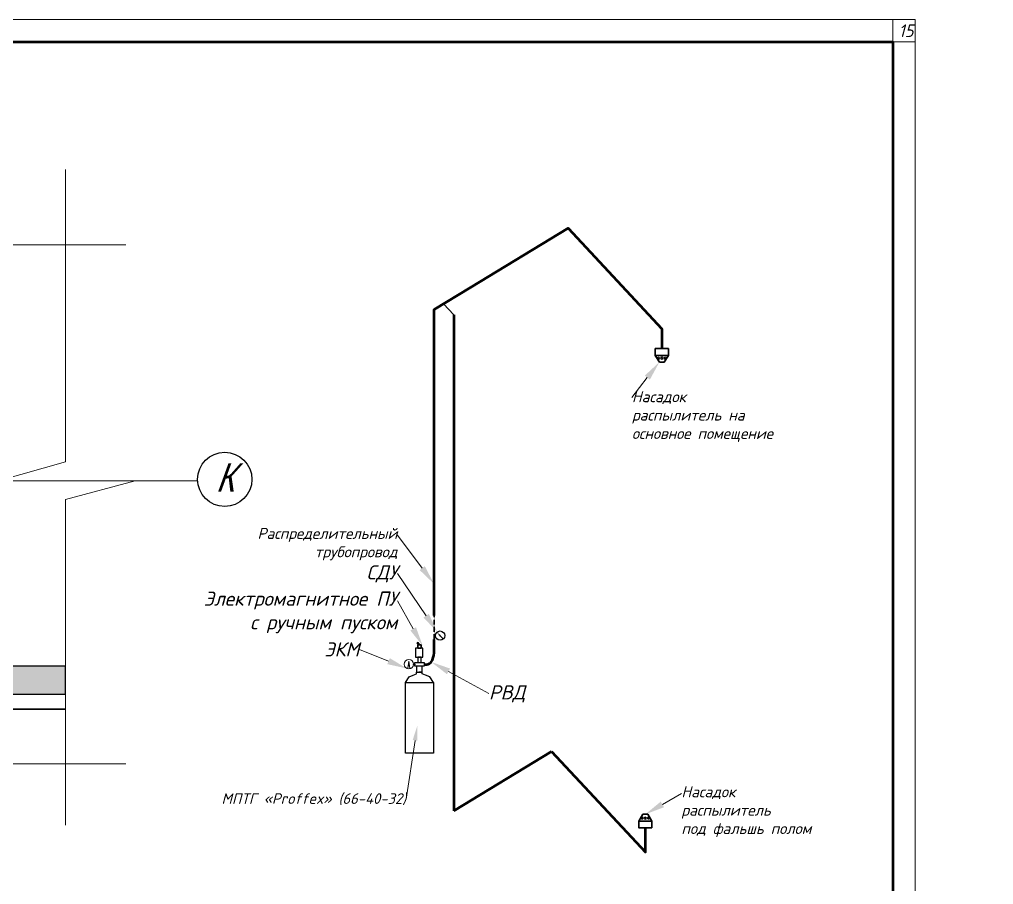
# Model space of a CAD drawing. Header units: millimetres. Extents: x -26895 to 107134, y 1241 to 21401.
# Drawn here: x 44825 to 53491, y 5426 to 13121 of the extents above; entities that cross this region are included whole.
import ezdxf
from ezdxf import colors
from ezdxf.entities.mleader import LeaderData, LeaderLine
from ezdxf.math import Vec2, Vec3

# ---------------------------------------------------------------- set-up
doc = ezdxf.new("R2010")
doc.units = ezdxf.units.MM
for name, pattern in [('CONTINUA', [0]), ('LTYPE_5', [1100, 800, -100, 100, -100]), ('штриховая', [0.75, 0.5, -0.25])]:
    doc.linetypes.add(name, pattern=pattern)
doc.layers.add('4.4.4._Сэндвич', color=252, linetype='Continuous', lineweight=53)
doc.layers.add('RC-Выноски', color=7, linetype='Continuous', lineweight=0)
doc.layers.add('АГПТ', color=7, linetype='Continuous')
doc.layers.add('Общий01', color=18, linetype='Continuous', lineweight=13, true_color=0x000000)
doc.layers.add('Стена', color=18, linetype='Continuous', lineweight=50, true_color=0x000000)
doc.styles.add('ARIALUNICODEMS', font='ARIALUNI.ttf')
doc.styles.add('GOST-2.304_Type-B_italic', font='GOST_Common Italic.ttf')
doc.styles.add('RubezhCAD', font='arial.ttf', dxfattribs={"width": 0.8})
doc.styles.get("Standard").update_dxf_attribs({"font": 'arial.ttf'})
doc.styles.add('Архитектурный', font='isocpeui.ttf')

# ---------------------------------------------------------------- blocks, each defined once
blk = doc.blocks.new('кроссовя01эт')
at = {"layer": 'АГПТ'}
h = blk.add_hatch(color=252, dxfattribs=at)
h.dxf.hatch_style = 1
h.paths.add_polyline_path([(-657931.3, 516103.4), (-658531.3, 516103.4), (-658531.3, 517553.3), (-658781.3, 517553.3), (-658781.3, 516103.4), (-662531.3, 516103.4), (-662531.3, 516953.4), (-662781.3, 516953.4), (-662781.3, 516103.4), (-664031.3, 516103.4), (-664031.3, 515853.4), (-657931.3, 515853.4)])
at = {"layer": 'АГПТ', "color": 252, "lineweight": 15}
for points in [[(-664757.2, 519853.4), (-661428.4, 519853.4), (-661260.5, 519253.4), (-661260.5, 520472.7), (-661092.5, 519853.4), (-657396.1, 519853.4)], [(-657931.3, 520522.7), (-657931.3, 517921.3), (-658531.3, 517753.3), (-657311.9, 517753.3), (-657931.3, 517585.4), (-657931.3, 514688.3)], [(-657931.3, 516103.4), (-662531.3, 516103.4), (-662531.3, 516953.4), (-662781.3, 516953.4), (-662781.3, 516103.4), (-664031.3, 516103.4), (-664031.3, 515853.4), (-657931.3, 515853.4), (-657931.3, 516103.4)], [(-664633.3, 515234), (-661428.4, 515234), (-661260.5, 514634), (-661260.5, 515853.4), (-661092.5, 515234), (-657396.1, 515234)]]:
    blk.add_lwpolyline(points, dxfattribs=at)
at = {"layer": 'Общий01', "color": 252, "linetype": 'LTYPE_5', "lineweight": 5}
blk.add_line((-656763.1, 517753.4), (-665109.3, 517753.4), dxfattribs=at)
at = {"layer": 'Общий01', "color": 252, "linetype": 'Continuous', "lineweight": 25}
blk.add_circle((-656514.5, 517765.7), 241.4, dxfattribs=at)
at = {"layer": 'Стена', "color": 252, "linetype": 'Continuous', "lineweight": 25}
for p, q in [((-657931.3, 516103.4), (-658531.3, 516103.4)), ((-657931.3, 515853.4), (-657931.3, 516103.4)), ((-664031.3, 515853.4), (-657931.3, 515853.4))]:
    blk.add_line(p, q, dxfattribs=at)
at = {"layer": 'Общий01', "color": 252, "linetype": 'Continuous', "lineweight": 25, "style": 'ARIALUNICODEMS', "oblique": 20, "width": 0.8}
blk.add_text('К', height=250, rotation=360, dxfattribs=at).set_placement((-656596.1, 517657))
blk = doc.blocks.new('*U37')
at = {"lineweight": 0}
blk.add_lwpolyline([(-415, -5), (5, -5), (5, 292), (-415, 292)], close=True, dxfattribs=at)
at = {"color": 0, "linetype": 'Continuous', "lineweight": 50}
blk.add_lwpolyline([(-395, 287), (0, 287), (0, 0), (-395, 0)], close=True, dxfattribs=at)
blk = doc.blocks.new('насадок')
at = {"layer": 'АГПТ', "color": 5, "linetype": 'ByBlock', "lineweight": 30}
for points in [[(4552759, 918817), (4552927, 918817), (4552927, 918731), (4552759, 918731)], [(4552812, 918645), (4552874, 918645), (4552927, 918731), (4552759, 918731)]]:
    blk.add_lwpolyline(points, close=True, dxfattribs=at)
for centre in [(4552802, 918693), (4552843, 918695), (4552884, 918693)]:
    blk.add_circle(centre, 11.4, dxfattribs=at)
blk = doc.blocks.new('монтBTH')
at = {"layer": 'RC-Выноски'}
ml = blk.add_multileader_mtext('Standard', dxfattribs=at)
ml.set_content('плита перекрытия', color=256, style='RubezhCAD')
ml.set_leader_properties()
ml.build(insert=Vec2(0, 0))
ml.multileader.update_dxf_attribs({"text_left_attachment_type": 2, "dogleg_length": 2, "arrow_head_size": 400, "scale": 100})
ctx = ml.context
ctx.base_point, ctx.scale, ctx.char_height, ctx.arrow_head_size, ctx.landing_gap_size, ctx.plane_origin = Vec3(4840785, -930815), 100, 250, 400, 100, Vec3(4361989, -1118802)
ctx.left_attachment, ctx.text_align_type = 2, 1
notes = []
notes.append((ctx, [(1, (1, 1, 0), (4843511, -930815), (-1, 0), 200, [(0, [(4843857, -932126)], 0, [])])]))
ctx.mtext.insert, ctx.mtext.width, ctx.mtext.alignment, ctx.mtext.flow_direction = Vec3(4842048, -930655), 2861.91, 2, 5
for ctx, leaders in notes:
    for number, flags, end, landing, length, lines in leaders:
        leader = LeaderData()
        leader.index, (leader.has_last_leader_line, leader.has_dogleg_vector, leader.attachment_direction) = number, flags
        leader.last_leader_point, leader.dogleg_vector, leader.dogleg_length = Vec3(end), Vec3(landing), length
        for number, points, colour, breaks in lines:
            line = LeaderLine()
            line.index, line.vertices, line.color, line.breaks = number, Vec3.list(points), colors.encode_raw_color(colour), breaks
            leader.lines.append(line)
        ctx.leaders.append(leader)

msp = doc.modelspace()

# ---------------------------------------------------------------- hatches: boundary and pattern name
h = msp.add_hatch(color=6)
h.dxf.hatch_style = 1
h.paths.add_polyline_path([(48572.9, 7645.3), (48561.6, 7634.1), (48542.3, 7664.6)])

# ---------------------------------------------------------------- linework, layer by layer
at = {"color": 1, "ltscale": 100}
for p, q in [((48290.4, 7273.1), (48327.8, 7288.4)), ((48327.8, 7288.4), (48357.6, 7300.7)), ((48357.6, 7300.7), (48357.6, 7315.1)), ((48357.6, 7315.1), (48389.8, 7315.1)), ((48408.6, 7315.1), (48376.4, 7315.1)), ((48408.6, 7300.7), (48408.6, 7315.1)), ((48438.4, 7288.4), (48408.6, 7300.7)), ((48475.8, 7273.1), (48438.4, 7288.4)), ((48258.4, 7222.4), (48290.4, 7273.1)), ((48507.8, 7222.4), (48475.8, 7273.1))]:
    msp.add_line(p, q, dxfattribs=at)
at = {"color": 244, "linetype": 'штриховая', "lineweight": 30, "true_color": 0x991b1e}
msp.add_lwpolyline([(48513.1, 7604.1), (48513.1, 7819.4)], dxfattribs=at)
at = {"color": 6}
msp.add_lwpolyline([(48592.4, 7613.6), (48566.7, 7639.2)], dxfattribs=at)
at = {"color": 1, "ltscale": 100}
for points in [[(48349.1, 7448.4), (48413.1, 7448.4), (48413.1, 7529.1), (48349.1, 7529.1)], [(48423.8, 7367.8), (48342.4, 7367.8), (48342.4, 7401.8), (48423.8, 7401.8)], [(48357.6, 7315.1), (48408.6, 7315.1), (48408.6, 7367.8), (48357.6, 7367.8)], [(48369.8, 7401.8), (48397.1, 7401.8), (48397.1, 7448.4), (48369.8, 7448.4)], [(48507.8, 6595.6), (48258.4, 6595.6), (48258.4, 7222.4), (48507.8, 7222.4)]]:
    msp.add_lwpolyline(points, close=True, dxfattribs=at)
at = {"color": 42, "lineweight": 20}
for points in [[(48290.1, 7411.2), (48278.4, 7352.3), (48289.4, 7384.8)], [(48290.1, 7411.2), (48298.5, 7351.7), (48289.4, 7384.8)]]:
    msp.add_lwpolyline(points, dxfattribs=at)
at = {"color": 6, "ltscale": 100}
msp.add_circle((48567.2, 7639.7), 41.6, dxfattribs=at)
at = {"color": 42, "lineweight": 20}
msp.add_circle((48289.4, 7384.8), 41.6, dxfattribs=at)
at = {"color": 1, "lineweight": 50}
msp.add_open_spline([(48423.8, 7382.9), (48441.6, 7383.2), (48478.6, 7383.9), (48516.4, 7452.3), (48512.6, 7526.2), (48513, 7582.4), (48513.1, 7604.1)], degree=3, knots=[0, 0, 0, 0, 49.94257, 103.994143, 207.345698, 272.489153, 272.489153, 272.489153, 272.489153], dxfattribs=at)
at = {"layer": 'АГПТ', "lineweight": 15}
msp.add_lwpolyline([(52794.1, 13121.4), (52594.1, 13121.4), (52594.1, 12921.4), (52794.1, 12921.4)], close=True, dxfattribs=at)
at = {"layer": 'АГПТ', "color": 244, "lineweight": 50, "true_color": 0x991b1e}
for points in [[(48513.1, 7819.4), (48513.1, 10539.8), (48837.4, 10737.1), (49705.2, 11265.2), (50539.7, 10370.6), (50539.7, 10193.5)], [(48690.6, 10492.5), (48690.6, 6080.5)], [(48690.6, 6080.5), (49558.5, 6608.6)], [(49558.5, 6608.6), (50393, 5714), (50393, 5930.2)]]:
    msp.add_lwpolyline(points, dxfattribs=at)
at = {"layer": 'АГПТ', "color": 6, "lineweight": 30}
msp.add_lwpolyline([(45234.4, 6986.8), (40287.1, 6986.8), (40287.1, 9687.3), (40569.3, 9686.1), (40287.1, 9789.7), (40287.1, 11117.8)], dxfattribs=at)
at = {"layer": 'АГПТ', "color": 244, "true_color": 0x991b1e}
msp.add_lwpolyline([(48598.3, 10591.6), (48690.6, 10492.5)], dxfattribs=at)
at = {"layer": 'АГПТ', "color": 1, "linetype": 'штриховая', "lineweight": 30}
msp.add_lwpolyline([(48525.6, 7639.7), (48513.1, 7639.7)], dxfattribs=at)
at = {"layer": 'АГПТ', "color": 251, "linetype": 'ByBlock', "lineweight": 5}
msp.add_lwpolyline([(48608.8, 7639.7), (48613.5, 7639.7), (48613.5, 7639.7), (48608.8, 7639.7)], close=True, dxfattribs=at)
at = {"layer": 'АГПТ', "color": 5, "linetype": 'ByBlock', "lineweight": 30}
msp.add_lwpolyline([(48382.8, 7556.5), (48369.4, 7578.3), (48363.9, 7575), (48375.3, 7556.5)], dxfattribs=at)
msp.add_lwpolyline([(48369.8, 7529.1), (48397.1, 7529.1), (48397.1, 7556.5), (48369.8, 7556.5)], close=True, dxfattribs=at)
at = {"layer": 'АГПТ', "color": 251, "linetype": 'ByBlock', "lineweight": 30}
msp.add_lwpolyline([(48342.4, 7387.1), (48331, 7387.1), (48331, 7382.3), (48342.4, 7382.3)], close=True, dxfattribs=at)

# ---------------------------------------------------------------- block references
at = {"xscale": 40, "yscale": 40, "zscale": 40}
msp.add_blockref('*U37', (52594.1, 1441.4), dxfattribs=at)
at = {"layer": '4.4.4._Сэндвич', "color": 1, "lineweight": 0, "xscale": 0.35, "yscale": 0.35, "zscale": 0.35}
msp.add_blockref('монтBTH', (-1638877.2, 331788.4), dxfattribs=at)
at = {"layer": 'АГПТ'}
msp.add_blockref('кроссовя01эт', (703165.7, -508735.5), dxfattribs=at)
at = {"layer": 'АГПТ', "color": 251, "linetype": 'ByBlock', "lineweight": 5, "xscale": 0.7, "yscale": 0.7, "zscale": 0.7}
msp.add_blockref('насадок', (-3136450.3, -632978.3), dxfattribs=at)
at = {"layer": 'АГПТ', "color": 251, "linetype": 'ByBlock', "lineweight": 5, "xscale": 0.7, "yscale": 0.7, "zscale": 0.7, "rotation": 180}
msp.add_blockref('насадок', (3237383, 649102), dxfattribs=at)

# ---------------------------------------------------------------- texts
at = {"layer": 'АГПТ', "color": 1, "linetype": 'штриховая', "lineweight": 15, "insert": (52646.4, 13077.7), "char_height": 112.5, "width": 606.258, "attachment_point": 1, "style": 'GOST-2.304_Type-B_italic'}
msp.add_mtext('{\\C0;15}', dxfattribs=at)

# ---------------------------------------------------------------- leaders
at = {"layer": 'АГПТ', "color": 0, "linetype": 'Continuous', "lineweight": 15}
ml = msp.add_multileader_mtext('Standard', dxfattribs=at)
ml.set_content('Насадок \\Pраспылитель на \\Pосновное помещение', style='Архитектурный')
ml.set_leader_properties(color=256, linetype='CONTINUA', lineweight=15)
ml.build(insert=Vec2(0, 0))
ml.multileader.update_dxf_attribs({"dogleg_length": 0.36, "arrow_head_size": 175})
ctx = ml.context
ctx.base_point, ctx.char_height, ctx.arrow_head_size, ctx.landing_gap_size, ctx.plane_origin = Vec3(50273.6, 9758.1), 98, 175, 0.063, Vec3(52250.3, 5945.8)
notes = []
notes.append((ctx, [(1, (1, 1, 0), (50273.4, 9758.1), (1, 0), 0.252, [(0, [(50517.8, 10073.4)], 0, [])])]))
ctx.mtext.insert, ctx.mtext.flow_direction = Vec3(50273.7, 9814.4), 5
ml = msp.add_multileader_mtext('Standard', dxfattribs=at)
ml.set_content('{\\fISOCPEUR|b0|i1|c204|p34;Распределительный \\Pтрубопровод}')
ml.set_leader_properties(color=256, linetype='CONTINUA', lineweight=15)
ml.build(insert=Vec2(0, 0))
ml.multileader.update_dxf_attribs({"dogleg_length": 0.36, "arrow_head_size": 175})
ctx = ml.context
ctx.base_point, ctx.char_height, ctx.arrow_head_size, ctx.landing_gap_size, ctx.plane_origin = Vec3(46943.7, 8534.4), 98, 175, 0.063, Vec3(50368.9, 4087.6)
ctx.text_align_type = 2
notes.append((ctx, [(0, (1, 1, 0), (48187.5, 8534.4), (-1, 0), 0.252, [(0, [(48513.1, 8100.3)], 0, [])])]))
ctx.mtext.insert, ctx.mtext.alignment, ctx.mtext.flow_direction = Vec3(48187.2, 8598.1), 3, 5
ml = msp.add_multileader_mtext('Standard', dxfattribs=at)
ml.set_content('{\\fISOCPEUR|b0|i1|c204|p34;СДУ}')
ml.set_leader_properties(color=256, linetype='CONTINUA', lineweight=15)
ml.build(insert=Vec2(0, 0))
ml.multileader.update_dxf_attribs({"dogleg_length": 0.36, "arrow_head_size": 175})
ctx = ml.context
ctx.base_point, ctx.char_height, ctx.arrow_head_size, ctx.landing_gap_size, ctx.plane_origin = Vec3(47876.2, 8193.1), 126, 175, 0.063, Vec3(50368.9, 3638.2)
ctx.text_align_type = 2
notes.append((ctx, [(0, (1, 1, 0), (48187.5, 8193.1), (-1, 0), 0.252, [(0, [(48541.4, 7672.3)], 0, [])])]))
ctx.mtext.insert, ctx.mtext.alignment, ctx.mtext.flow_direction = Vec3(48187.2, 8265.5), 3, 5
ml = msp.add_multileader_mtext('Standard', dxfattribs=at)
ml.set_content('{\\fISOCPEUR|b0|i1|c204|p34;Электромагнитное ПУ\\P с ручным пуском}')
ml.set_leader_properties(color=256, linetype='CONTINUA', lineweight=15)
ml.build(insert=Vec2(0, 0))
ml.multileader.update_dxf_attribs({"dogleg_length": 0.36, "arrow_head_size": 175})
ctx = ml.context
ctx.base_point, ctx.char_height, ctx.arrow_head_size, ctx.landing_gap_size, ctx.plane_origin = Vec3(46343, 7949.9), 126, 175, 0.063, Vec3(51601.4, 3642.9)
ctx.text_align_type = 2
notes.append((ctx, [(0, (1, 1, 0), (48186.7, 7949.9), (-1, 0), 0.252, [(0, [(48413.1, 7547.4)], 0, [])])]))
ctx.mtext.insert, ctx.mtext.alignment, ctx.mtext.flow_direction = Vec3(48186.4, 8031.8), 3, 5
ml = msp.add_multileader_mtext('Standard', dxfattribs=at)
ml.set_content('ЭКМ', style='Архитектурный')
ml.set_leader_properties(color=256, linetype='CONTINUA', lineweight=15)
ml.build(insert=Vec2(0, 0))
ml.multileader.update_dxf_attribs({"dogleg_length": 0.36, "arrow_head_size": 175})
ctx = ml.context
ctx.base_point, ctx.char_height, ctx.arrow_head_size, ctx.landing_gap_size, ctx.plane_origin = Vec3(47518.2, 7517.5), 126, 175, 0.063, Vec3(50003.3, 3219.9)
ctx.text_align_type = 2
notes.append((ctx, [(0, (1, 1, 0), (47848.4, 7517.5), (-1, 0), 0.252, [(0, [(48270.9, 7347.5)], 0, [])])]))
ctx.mtext.insert, ctx.mtext.alignment, ctx.mtext.flow_direction = Vec3(47848.1, 7580.5), 3, 5
ml = msp.add_multileader_mtext('Standard', dxfattribs=at)
ml.set_content('{\\fISOCPEUR|b0|i1|c204|p34;РВД}')
ml.set_leader_properties(color=256, linetype='CONTINUA', lineweight=15)
ml.build(insert=Vec2(0, 0))
ml.multileader.update_dxf_attribs({"dogleg_length": 0.36, "arrow_head_size": 175})
ctx = ml.context
ctx.base_point, ctx.char_height, ctx.arrow_head_size, ctx.landing_gap_size, ctx.plane_origin = Vec3(49001.4, 7125.3), 126, 175, 0.063, Vec3(51601.6, 2622.9)
notes.append((ctx, [(1, (1, 1, 0), (49001.2, 7125.3), (1, 0), 0.252, [(0, [(48488.1, 7405.6)], 0, [])])]))
ctx.mtext.insert, ctx.mtext.flow_direction = Vec3(49001.5, 7197.8), 5
ml = msp.add_multileader_mtext('Standard', dxfattribs=at)
ml.set_content('{\\fISOCPEUR|b0|i1|c204|p34;МПТГ «Proffex» (66-40-32)}')
ml.set_leader_properties(color=256, linetype='CONTINUA', lineweight=15)
ml.build(insert=Vec2(0, 0))
ml.multileader.update_dxf_attribs({"dogleg_length": 0.36, "arrow_head_size": 131.2})
ctx = ml.context
ctx.base_point, ctx.char_height, ctx.arrow_head_size, ctx.landing_gap_size, ctx.plane_origin = Vec3(47289.5, 6185.3), 94.5, 131.2, 0.0473, Vec3(50788.3, 4044.9)
ctx.text_align_type = 2
notes.append((ctx, [(0, (1, 1, 0), (48265.9, 6185.3), (-1, 0), 0.252, [(0, [(48363.9, 6837.6)], 0, [])])]))
ctx.mtext.insert, ctx.mtext.width, ctx.mtext.alignment, ctx.mtext.flow_direction = Vec3(48265.6, 6237.3), 1581.085, 3, 5
ml = msp.add_multileader_mtext('Standard', dxfattribs=at)
ml.set_content('Насадок \\Pраспылитель\\Pпод фальшь полом', style='Архитектурный')
ml.set_leader_properties(color=256, linetype='CONTINUA', lineweight=15)
ml.build(insert=Vec2(0, 0))
ml.multileader.update_dxf_attribs({"dogleg_length": 0.36, "arrow_head_size": 175})
ctx = ml.context
ctx.base_point, ctx.char_height, ctx.arrow_head_size, ctx.landing_gap_size, ctx.plane_origin = Vec3(50713.6, 6236.1), 98, 175, 0.063, Vec3(52125.4, 1922.7)
notes.append((ctx, [(1, (1, 1, 0), (50713.3, 6236.1), (1, 0), 0.252, [(0, [(50393, 6050.3)], 0, [])])]))
ctx.mtext.insert, ctx.mtext.width, ctx.mtext.flow_direction = Vec3(50713.6, 6299.8), 1432.124, 5
for ctx, leaders in notes:
    for number, flags, end, landing, length, lines in leaders:
        leader = LeaderData()
        leader.index, (leader.has_last_leader_line, leader.has_dogleg_vector, leader.attachment_direction) = number, flags
        leader.last_leader_point, leader.dogleg_vector, leader.dogleg_length = Vec3(end), Vec3(landing), length
        for number, points, colour, breaks in lines:
            line = LeaderLine()
            line.index, line.vertices, line.color, line.breaks = number, Vec3.list(points), colors.encode_raw_color(colour), breaks
            leader.lines.append(line)
        ctx.leaders.append(leader)

doc.saveas('drawing.dxf')
